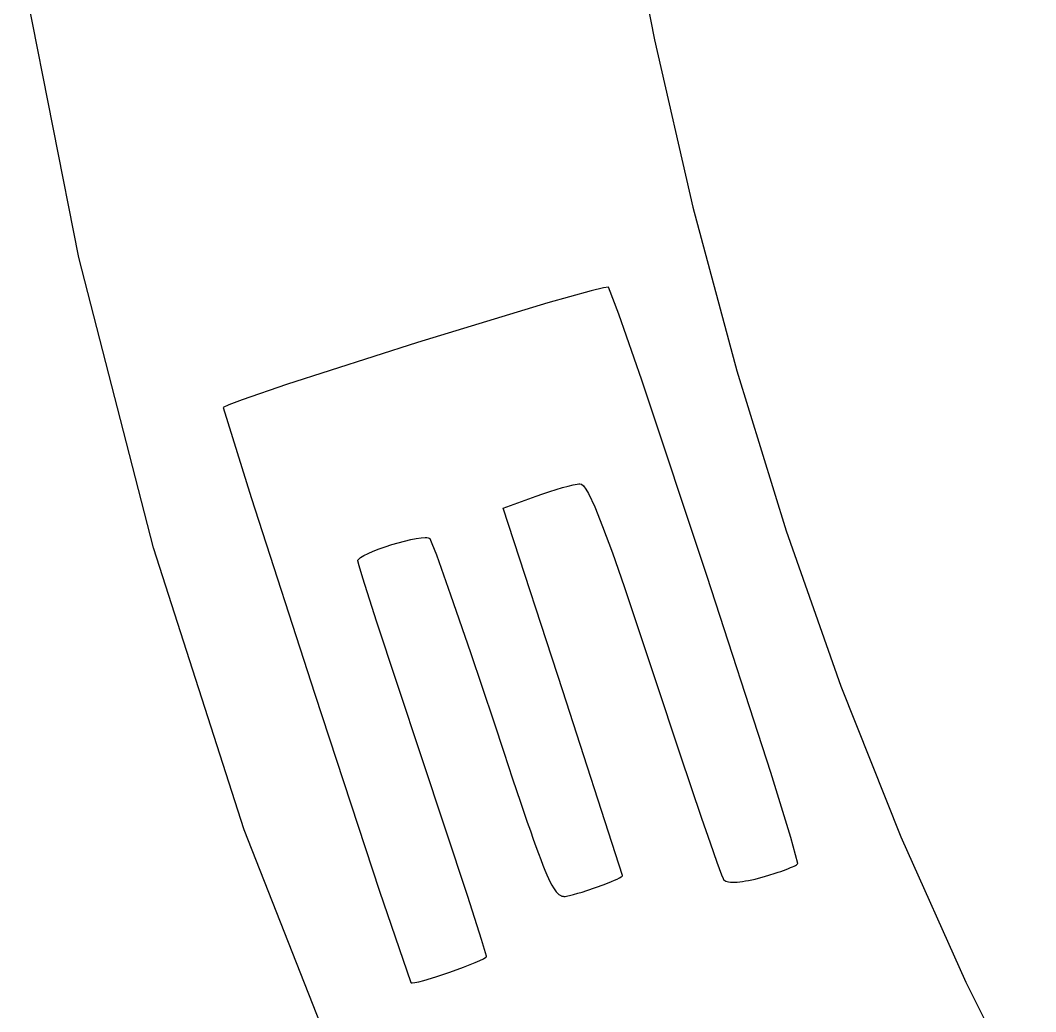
# Model space of a CAD drawing. Extents: x 70.3 to 133.4, y -81.7 to -32.
# Drawn here: x 71.06 to 72.186, y -67.108 to -66.01 of the extents above; entities that cross this region are included whole.
import ezdxf

# ---------------------------------------------------------------- set-up
doc = ezdxf.new("R2010")
doc.units = 0
doc.layers.add('BLACK', color=7, linetype='CONTINUOUS')

msp = doc.modelspace()

# ---------------------------------------------------------------- linework, layer by layer
at = {"layer": 'BLACK', "linetype": 'CONTINUOUS'}
for p, q in [((71.726839, -65.843014), (71.763069, -66.031626)), ((71.125029, -66.272585), (71.060252, -65.943403)), ((71.763069, -66.031626), (71.805587, -66.216925)), ((71.805587, -66.216925), (71.854264, -66.398396)), ((71.207744, -66.594401), (71.125029, -66.272585)), ((71.692738, -66.309598), (71.644721, -66.323039)), ((71.706578, -66.306288), (71.692738, -66.309598)), ((71.712058, -66.305744), (71.706578, -66.306288)), ((71.723744, -66.335613), (71.712058, -66.305744)), ((71.644721, -66.323039), (71.500527, -66.366829)), ((71.74906, -66.408603), (71.723744, -66.335613)), ((71.500527, -66.366829), (71.355343, -66.413419)), ((71.854264, -66.398396), (71.908972, -66.575523)), ((71.355343, -66.413419), (71.306087, -66.430359)), ((71.821623, -66.626242), (71.74906, -66.408603)), ((71.291442, -66.435945), (71.285033, -66.439114)), ((71.306087, -66.430359), (71.291442, -66.435945)), ((71.285033, -66.439114), (71.316119, -66.538786)), ((71.661178, -66.527698), (71.667451, -66.525982)), ((71.667451, -66.525982), (71.672898, -66.52465)), ((71.672898, -66.52465), (71.675249, -66.524145)), ((71.675249, -66.524145), (71.677319, -66.523758)), ((71.677319, -66.523758), (71.679082, -66.523495)), ((71.679082, -66.523495), (71.680514, -66.523363)), ((71.680514, -66.523363), (71.682363, -66.523942)), ((71.682363, -66.523942), (71.684525, -66.525898)), ((71.684525, -66.525898), (71.687027, -66.529305)), ((71.595317, -66.550529), (71.631817, -66.537254)), ((71.631817, -66.537254), (71.639398, -66.534575)), ((71.639398, -66.534575), (71.646952, -66.532051)), ((71.646952, -66.532051), (71.654278, -66.52974)), ((71.654278, -66.52974), (71.661178, -66.527698)), ((71.687027, -66.529305), (71.689899, -66.534236)), ((71.689899, -66.534236), (71.696863, -66.548966)), ((71.316119, -66.538786), (71.386737, -66.756564)), ((71.696863, -66.548966), (71.705642, -66.570675)), ((71.661392, -66.752936), (71.595317, -66.550529)), ((71.705642, -66.570675), (71.716463, -66.59995)), ((71.499069, -66.584084), (71.504484, -66.583304)), ((71.504484, -66.583304), (71.508931, -66.583024)), ((71.508931, -66.583024), (71.510726, -66.583091)), ((71.510726, -66.583091), (71.512202, -66.583308)), ((71.512202, -66.583308), (71.513331, -66.583681)), ((71.513331, -66.583681), (71.514088, -66.58422)), ((71.908972, -66.575523), (71.969582, -66.747791)), ((71.30848, -66.907009), (71.207744, -66.594401)), ((71.457869, -66.595654), (71.464733, -66.593227)), ((71.464733, -66.593227), (71.471875, -66.590914)), ((71.471875, -66.590914), (71.479088, -66.588779)), ((71.479088, -66.588779), (71.486163, -66.586886)), ((71.486163, -66.586886), (71.492892, -66.5853)), ((71.492892, -66.5853), (71.499069, -66.584084)), ((71.514088, -66.58422), (71.516507, -66.589448)), ((71.516507, -66.589448), (71.521343, -66.602101)), ((71.435993, -66.60625), (71.437349, -66.605206)), ((71.437349, -66.605206), (71.441023, -66.60297)), ((71.441023, -66.60297), (71.445806, -66.600589)), ((71.445806, -66.600589), (71.45149, -66.598129)), ((71.45149, -66.598129), (71.457869, -66.595654)), ((71.521343, -66.602101), (71.537104, -66.646352)), ((71.716463, -66.59995), (71.729551, -66.637378)), ((71.434161, -66.608988), (71.434373, -66.608149)), ((71.435619, -66.614435), (71.434161, -66.608988)), ((71.434373, -66.608149), (71.434992, -66.607233)), ((71.434992, -66.607233), (71.435993, -66.60625)), ((71.439797, -66.627959), (71.435619, -66.614435)), ((71.455145, -66.67564), (71.439797, -66.627959)), ((71.89184, -66.843263), (71.821623, -66.626242)), ((71.729551, -66.637378), (71.763431, -66.739045)), ((71.537104, -66.646352), (71.559049, -66.71031)), ((71.47786, -66.744833), (71.455145, -66.67564)), ((71.559049, -66.71031), (71.584856, -66.787311)), ((71.763431, -66.739045), (71.79136, -66.82359)), ((71.505598, -66.828343), (71.47786, -66.744833)), ((71.969582, -66.747791), (72.035967, -66.914684)), ((71.386737, -66.756564), (71.458501, -66.974877)), ((71.727657, -66.957523), (71.661392, -66.752936)), ((71.584856, -66.787311), (71.596001, -66.820878)), ((71.556051, -66.980819), (71.505598, -66.828343)), ((71.596001, -66.820878), (71.605845, -66.850394)), ((71.79136, -66.82359), (71.815124, -66.893892)), ((71.605845, -66.850394), (71.614499, -66.876111)), ((71.914223, -66.915479), (71.89184, -66.843263)), ((71.614499, -66.876111), (71.622073, -66.898283)), ((71.622073, -66.898283), (71.625489, -66.908118)), ((71.815124, -66.893892), (71.824658, -66.921412)), ((71.427315, -67.208565), (71.30848, -66.907009)), ((71.625489, -66.908118), (71.628676, -66.917162)), ((71.628676, -66.917162), (71.631649, -66.925445)), ((71.921805, -66.944266), (71.914223, -66.915479)), ((72.035967, -66.914684), (72.107998, -67.075686)), ((71.631649, -66.925445), (71.634421, -66.933)), ((71.824658, -66.921412), (71.832208, -66.942622)), ((71.634421, -66.933), (71.637005, -66.939858)), ((71.637005, -66.939858), (71.639416, -66.946051)), ((71.832208, -66.942622), (71.837459, -66.956606)), ((71.639416, -66.946051), (71.641667, -66.95161)), ((71.641667, -66.95161), (71.643772, -66.956566)), ((71.889765, -66.95723), (71.896757, -66.955034)), ((71.896757, -66.955034), (71.900062, -66.953937)), ((71.900062, -66.953937), (71.903213, -66.95285)), ((71.903213, -66.95285), (71.90619, -66.951781)), ((71.90619, -66.951781), (71.908972, -66.950738)), ((71.908972, -66.950738), (71.91154, -66.949729)), ((71.91154, -66.949729), (71.913873, -66.948762)), ((71.913873, -66.948762), (71.91595, -66.947844)), ((71.91595, -66.947844), (71.917752, -66.946983)), ((71.917752, -66.946983), (71.919259, -66.946187)), ((71.919259, -66.946187), (71.92045, -66.945464)), ((71.92045, -66.945464), (71.921306, -66.944821)), ((71.921306, -66.944821), (71.921601, -66.944532)), ((71.921601, -66.944532), (71.921805, -66.944266)), ((71.643772, -66.956566), (71.645744, -66.960952)), ((71.645744, -66.960952), (71.647599, -66.964799)), ((71.647599, -66.964799), (71.649348, -66.968138)), ((71.70715, -66.967496), (71.71535, -66.96426)), ((71.71535, -66.96426), (71.718857, -66.962762)), ((71.718857, -66.962762), (71.721876, -66.961378)), ((71.721876, -66.961378), (71.724335, -66.960136)), ((71.724335, -66.960136), (71.726166, -66.959062)), ((71.726166, -66.959062), (71.726823, -66.958596)), ((71.726823, -66.958596), (71.727296, -66.958182)), ((71.727296, -66.958182), (71.727577, -66.957823)), ((71.727577, -66.957823), (71.727657, -66.957523)), ((71.837459, -66.956606), (71.839124, -66.960602)), ((71.839124, -66.960602), (71.840097, -66.962448)), ((71.840097, -66.962448), (71.840909, -66.963158)), ((71.840909, -66.963158), (71.84204, -66.963742)), ((71.84204, -66.963742), (71.843474, -66.964202)), ((71.843474, -66.964202), (71.845195, -66.964539)), ((71.845195, -66.964539), (71.847187, -66.964753)), ((71.847187, -66.964753), (71.849434, -66.964846)), ((71.849434, -66.964846), (71.85192, -66.964819)), ((71.85192, -66.964819), (71.854629, -66.964674)), ((71.854629, -66.964674), (71.857545, -66.96441)), ((71.857545, -66.96441), (71.860652, -66.964031)), ((71.860652, -66.964031), (71.863933, -66.963536)), ((71.863933, -66.963536), (71.867373, -66.962927)), ((71.867373, -66.962927), (71.870956, -66.962206)), ((71.870956, -66.962206), (71.874665, -66.961372)), ((71.874665, -66.961372), (71.878485, -66.960428)), ((71.878485, -66.960428), (71.8824, -66.959375)), ((71.8824, -66.959376), (71.886119, -66.958313)), ((71.8824, -66.959375), (71.8824, -66.959376)), ((71.886119, -66.958313), (71.889765, -66.95723)), ((71.458501, -66.974877), (71.493026, -67.076157)), ((71.649348, -66.968138), (71.651007, -66.971001)), ((71.651007, -66.971001), (71.651806, -66.972264)), ((71.651806, -66.972264), (71.652589, -66.97342)), ((71.652589, -66.97342), (71.653355, -66.974473)), ((71.653355, -66.974473), (71.654107, -66.975426)), ((71.654107, -66.975426), (71.654847, -66.976284)), ((71.654847, -66.976284), (71.655576, -66.977051)), ((71.655576, -66.977051), (71.656296, -66.977731)), ((71.673374, -66.978543), (71.678121, -66.977203)), ((71.678121, -66.977203), (71.683011, -66.97574)), ((71.683011, -66.97574), (71.687974, -66.97418)), ((71.687974, -66.97418), (71.697837, -66.970873)), ((71.697837, -66.970873), (71.70715, -66.967496)), ((71.571399, -67.028256), (71.556051, -66.980819)), ((71.656296, -66.977731), (71.657009, -66.978327)), ((71.657009, -66.978327), (71.657716, -66.978843)), ((71.657716, -66.978843), (71.65842, -66.979284)), ((71.65842, -66.979284), (71.659122, -66.979653)), ((71.659122, -66.979653), (71.659823, -66.979955)), ((71.659823, -66.979955), (71.660526, -66.980193)), ((71.660526, -66.980193), (71.661232, -66.980371)), ((71.661232, -66.980371), (71.661942, -66.980493)), ((71.661942, -66.980493), (71.66266, -66.980563)), ((71.66266, -66.980563), (71.663385, -66.980586)), ((71.663385, -66.980586), (71.664121, -66.980564)), ((71.664121, -66.980564), (71.665629, -66.980405)), ((71.665629, -66.980405), (71.667198, -66.980117)), ((71.667198, -66.980117), (71.668841, -66.979732)), ((71.668841, -66.979732), (71.673374, -66.978543)), ((71.577036, -67.046928), (71.571399, -67.028256)), ((71.551247, -67.059067), (71.564332, -67.053881)), ((71.564332, -67.053881), (71.56954, -67.051594)), ((71.56954, -67.051594), (71.573549, -67.049618)), ((71.573549, -67.049618), (71.576125, -67.048036)), ((71.576125, -67.048036), (71.576803, -67.047418)), ((71.576803, -67.047418), (71.577036, -67.046928)), ((71.520929, -67.069615), (71.536158, -67.064527)), ((71.536158, -67.064527), (71.551247, -67.059067)), ((71.493026, -67.076157), (71.493531, -67.07639)), ((71.493531, -67.07639), (71.494465, -67.076448)), ((71.494465, -67.076448), (71.497499, -67.076078)), ((71.497499, -67.076078), (71.501895, -67.075129)), ((71.501895, -67.075129), (71.507421, -67.073682)), ((71.507421, -67.073682), (71.520929, -67.069615)), ((72.107998, -67.075686), (72.185547, -67.230282))]:
    msp.add_line(p, q, dxfattribs=at)

doc.saveas('drawing.dxf')
